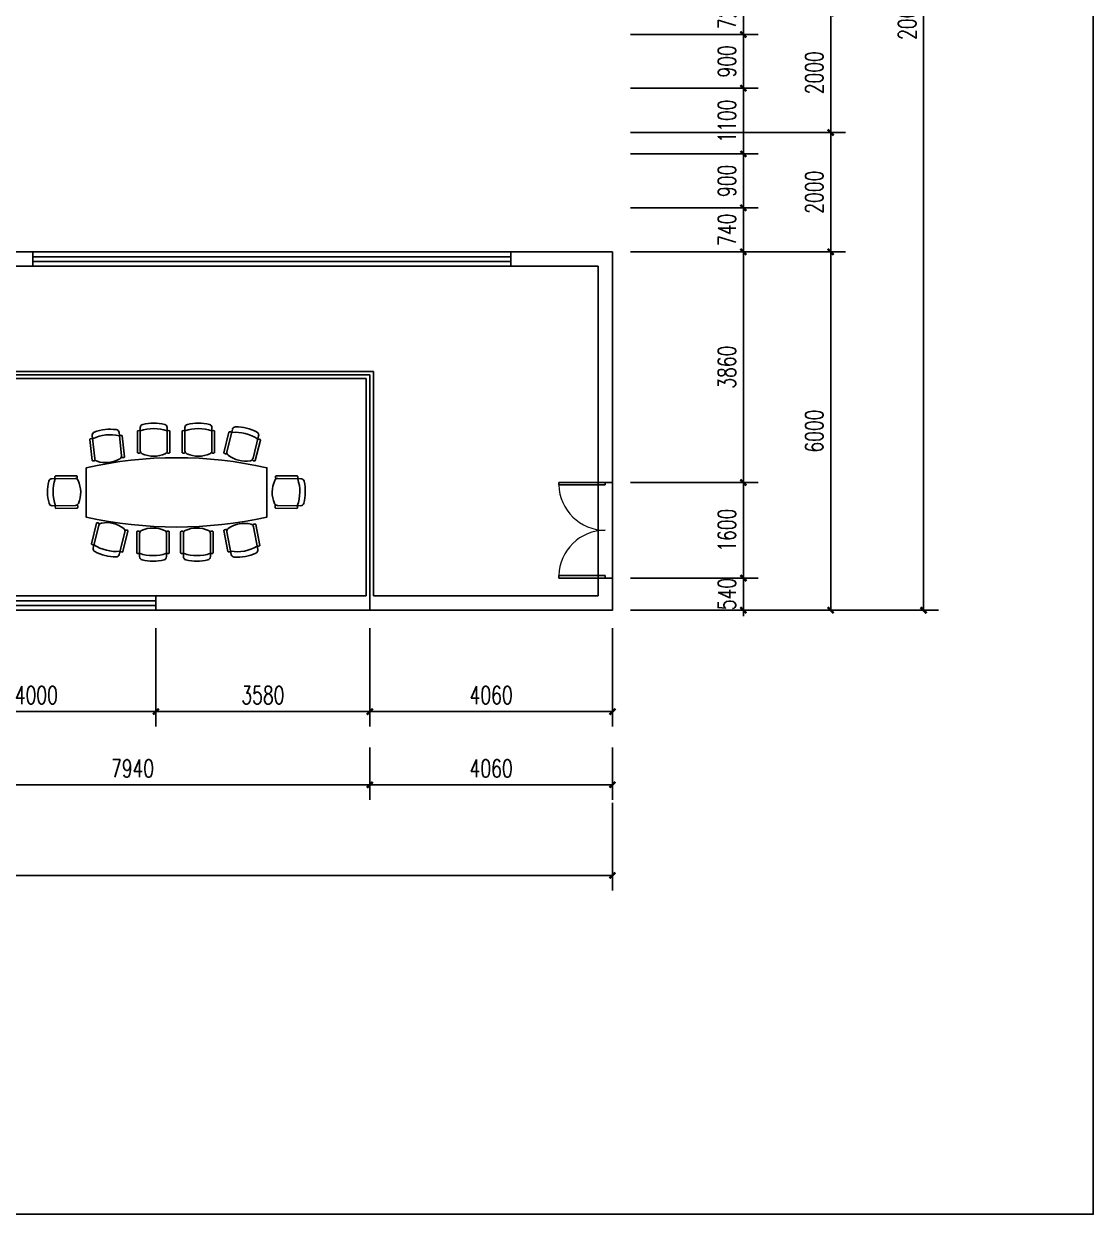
# Model space of a CAD drawing. Extents: x -76502 to 88679, y -12865 to 57615.
# Drawn here: x -15319 to 2575, y 18102 to 38034 of the extents above; entities that cross this region are included whole.
import ezdxf

# ---------------------------------------------------------------- set-up
doc = ezdxf.new("R2010")
doc.units = 0
doc.header["$LTSCALE"] = 1000
doc.header["$MEASUREMENT"] = 0
for name, color, linetype in [('edge', 180, 'Continuous'), ('GTV3_FOOTPRINT', 7, 'Continuous'), ('GTV3_OPENING', 7, 'Continuous'), ('GTV3_ZONE', 7, 'Continuous'), ('LVTRY', 6, 'Continuous'), ('PUB_DIM', 3, 'Continuous'), ('WALL', 9, 'Continuous'), ('WINDOW', 4, 'Continuous')]:
    doc.layers.add(name, color=color, linetype=linetype)
doc.styles.add('_TCH_DIM_T3', font='SIMPLEX', dxfattribs={"width": 0.705882, "bigfont": 'GBCBIG'})
doc.dimstyles.new('_TCH_ARCH&&100', dxfattribs={"dimtxt": 297.5, "dimasz": 100, "dimexe": 250, "dimexo": 300, "dimgap": 126.25, "dimtad": 1, "dimdec": 0, "dimtxsty": '_TCH_DIM_T3', "dimblk": 'ARCHTICK', "dimcen": 2.5, "dimclrt": 7, "dimazin": 2, "dimtfac": 1, "dimtdec": 0, "dimtix": 1, "dimtmove": 2, "dimatfit": 3, "dimfxl": 100})

# ---------------------------------------------------------------- blocks, each defined once
blk = doc.blocks.new('_ArchTick')
at = {"color": 0, "linetype": 'ByBlock', "const_width": 0.4}
blk.add_lwpolyline([(-0.5, -0.5), (0.5, 0.5)], dxfattribs=at)
blk = doc.blocks.new('*D15')
at = {"layer": 'Defpoints', "color": 0, "transparency": 16777216}
for p in [(-5469, 28754), (-3279, 28754), (-5469, 28214)]:
    blk.add_point(p, dxfattribs=at)
at = {"layer": 'PUB_DIM', "color": 0, "lineweight": -2, "transparency": 16777216}
for p, q in [((-5169, 28754), (-3029, 28754)), ((-3279, 28754), (-3279, 28854)), ((-3279, 28214), (-3279, 28754)), ((-5169, 28214), (-3029, 28214)), ((-3279, 28214), (-3279, 28114))]:
    blk.add_line(p, q, dxfattribs=at)
at = {"layer": 'PUB_DIM', "color": 0, "lineweight": -2, "transparency": 16777216, "xscale": 100, "yscale": 100, "zscale": 100}
for p, rotation in [((-3279, 28754), 270), ((-3279, 28214), 90)]:
    blk.add_blockref('_ArchTick', p, dxfattribs=dict(at, rotation=rotation))
at = {"layer": 'PUB_DIM', "color": 7, "transparency": 16777216, "insert": (-3554, 28484), "char_height": 297.5, "attachment_point": 5, "rotation": 90, "style": '_TCH_DIM_T3'}
blk.add_mtext('\\A1;540', dxfattribs=at)
blk = doc.blocks.new('*D244')
at = {"layer": 'Defpoints', "color": 0, "transparency": 16777216}
for p in [(-5469, 48214), (-263, 48214), (-5469, 28214)]:
    blk.add_point(p, dxfattribs=at)
at = {"layer": 'PUB_DIM', "color": 0, "lineweight": -2, "transparency": 16777216}
for p, q in [((-5169, 48214), (-13, 48214)), ((-263, 28214), (-263, 48214)), ((-5169, 28214), (-13, 28214))]:
    blk.add_line(p, q, dxfattribs=at)
at = {"layer": 'PUB_DIM', "color": 0, "lineweight": -2, "transparency": 16777216, "xscale": 100, "yscale": 100, "zscale": 100}
for p, rotation in [((-263, 48214), 90), ((-263, 28214), 270)]:
    blk.add_blockref('_ArchTick', p, dxfattribs=dict(at, rotation=rotation))
at = {"layer": 'PUB_DIM', "color": 7, "transparency": 16777216, "insert": (-538, 38214), "char_height": 297.5, "attachment_point": 5, "rotation": 90, "style": '_TCH_DIM_T3'}
blk.add_mtext('\\A1;20000', dxfattribs=at)
blk = doc.blocks.new('*D250')
at = {"layer": 'Defpoints', "color": 0, "transparency": 16777216}
for p in [(-5469, 38214), (-1818, 38214), (-5469, 36214)]:
    blk.add_point(p, dxfattribs=at)
at = {"layer": 'PUB_DIM', "color": 0, "lineweight": -2, "transparency": 16777216}
for p, q in [((-5169, 38214), (-1568, 38214)), ((-1818, 36214), (-1818, 38214)), ((-5169, 36214), (-1568, 36214))]:
    blk.add_line(p, q, dxfattribs=at)
at = {"layer": 'PUB_DIM', "color": 0, "lineweight": -2, "transparency": 16777216, "xscale": 100, "yscale": 100, "zscale": 100}
for p, rotation in [((-1818, 38214), 90), ((-1818, 36214), 270)]:
    blk.add_blockref('_ArchTick', p, dxfattribs=dict(at, rotation=rotation))
at = {"layer": 'PUB_DIM', "color": 7, "transparency": 16777216, "insert": (-2093, 37214), "char_height": 297.5, "attachment_point": 5, "rotation": 90, "style": '_TCH_DIM_T3'}
blk.add_mtext('\\A1;2000', dxfattribs=at)
blk = doc.blocks.new('*D251')
at = {"layer": 'Defpoints', "color": 0, "transparency": 16777216}
for p in [(-5469, 36214), (-1818, 36214), (-5469, 34214)]:
    blk.add_point(p, dxfattribs=at)
at = {"layer": 'PUB_DIM', "color": 0, "lineweight": -2, "transparency": 16777216}
for p, q in [((-5169, 36214), (-1568, 36214)), ((-1818, 34214), (-1818, 36214)), ((-5169, 34214), (-1568, 34214))]:
    blk.add_line(p, q, dxfattribs=at)
at = {"layer": 'PUB_DIM', "color": 0, "lineweight": -2, "transparency": 16777216, "xscale": 100, "yscale": 100, "zscale": 100}
for p, rotation in [((-1818, 36214), 90), ((-1818, 34214), 270)]:
    blk.add_blockref('_ArchTick', p, dxfattribs=dict(at, rotation=rotation))
at = {"layer": 'PUB_DIM', "color": 7, "transparency": 16777216, "insert": (-2093, 35214), "char_height": 297.5, "attachment_point": 5, "rotation": 90, "style": '_TCH_DIM_T3'}
blk.add_mtext('\\A1;2000', dxfattribs=at)
blk = doc.blocks.new('*D252')
at = {"layer": 'Defpoints', "color": 0, "transparency": 16777216}
for p in [(-5469, 34214), (-1818, 34214), (-5469, 28214)]:
    blk.add_point(p, dxfattribs=at)
at = {"layer": 'PUB_DIM', "color": 0, "lineweight": -2, "transparency": 16777216}
for p, q in [((-5169, 34214), (-1568, 34214)), ((-1818, 28214), (-1818, 34214)), ((-5169, 28214), (-1568, 28214))]:
    blk.add_line(p, q, dxfattribs=at)
at = {"layer": 'PUB_DIM', "color": 0, "lineweight": -2, "transparency": 16777216, "xscale": 100, "yscale": 100, "zscale": 100}
for p, rotation in [((-1818, 34214), 90), ((-1818, 28214), 270)]:
    blk.add_blockref('_ArchTick', p, dxfattribs=dict(at, rotation=rotation))
at = {"layer": 'PUB_DIM', "color": 7, "transparency": 16777216, "insert": (-2093, 31214), "char_height": 297.5, "attachment_point": 5, "rotation": 90, "style": '_TCH_DIM_T3'}
blk.add_mtext('\\A1;6000', dxfattribs=at)
blk = doc.blocks.new('*D263')
at = {"layer": 'Defpoints', "color": 0, "transparency": 16777216}
for p in [(-5469, 38574), (-3279, 38574), (-5469, 37854)]:
    blk.add_point(p, dxfattribs=at)
at = {"layer": 'PUB_DIM', "color": 0, "lineweight": -2, "transparency": 16777216}
for p, q in [((-3279, 38574), (-3279, 38674)), ((-5169, 38574), (-3029, 38574)), ((-3279, 37854), (-3279, 38574)), ((-5169, 37854), (-3029, 37854)), ((-3279, 37854), (-3279, 37754))]:
    blk.add_line(p, q, dxfattribs=at)
at = {"layer": 'PUB_DIM', "color": 0, "lineweight": -2, "transparency": 16777216, "xscale": 100, "yscale": 100, "zscale": 100}
for p, rotation in [((-3279, 38574), 270), ((-3279, 37854), 90)]:
    blk.add_blockref('_ArchTick', p, dxfattribs=dict(at, rotation=rotation))
at = {"layer": 'PUB_DIM', "color": 7, "transparency": 16777216, "insert": (-3554, 38214), "char_height": 297.5, "attachment_point": 5, "rotation": 90, "style": '_TCH_DIM_T3'}
blk.add_mtext('\\A1;720', dxfattribs=at)
blk = doc.blocks.new('*D264')
at = {"layer": 'Defpoints', "color": 0, "transparency": 16777216}
for p in [(-5469, 37854), (-3279, 37854), (-5469, 36954)]:
    blk.add_point(p, dxfattribs=at)
at = {"layer": 'PUB_DIM', "color": 0, "lineweight": -2, "transparency": 16777216}
for p, q in [((-5169, 37854), (-3029, 37854)), ((-3279, 36954), (-3279, 37854)), ((-5169, 36954), (-3029, 36954))]:
    blk.add_line(p, q, dxfattribs=at)
at = {"layer": 'PUB_DIM', "color": 0, "lineweight": -2, "transparency": 16777216, "xscale": 100, "yscale": 100, "zscale": 100}
for p, rotation in [((-3279, 37854), 90), ((-3279, 36954), 270)]:
    blk.add_blockref('_ArchTick', p, dxfattribs=dict(at, rotation=rotation))
at = {"layer": 'PUB_DIM', "color": 7, "transparency": 16777216, "insert": (-3554, 37404), "char_height": 297.5, "attachment_point": 5, "rotation": 90, "style": '_TCH_DIM_T3'}
blk.add_mtext('\\A1;900', dxfattribs=at)
blk = doc.blocks.new('*D265')
at = {"layer": 'Defpoints', "color": 0, "transparency": 16777216}
for p in [(-5469, 36954), (-3279, 36954), (-5469, 35854)]:
    blk.add_point(p, dxfattribs=at)
at = {"layer": 'PUB_DIM', "color": 0, "lineweight": -2, "transparency": 16777216}
for p, q in [((-5169, 36954), (-3029, 36954)), ((-3279, 35854), (-3279, 36954)), ((-5169, 35854), (-3029, 35854))]:
    blk.add_line(p, q, dxfattribs=at)
at = {"layer": 'PUB_DIM', "color": 0, "lineweight": -2, "transparency": 16777216, "xscale": 100, "yscale": 100, "zscale": 100}
for p, rotation in [((-3279, 36954), 90), ((-3279, 35854), 270)]:
    blk.add_blockref('_ArchTick', p, dxfattribs=dict(at, rotation=rotation))
at = {"layer": 'PUB_DIM', "color": 7, "transparency": 16777216, "insert": (-3554, 36404), "char_height": 297.5, "attachment_point": 5, "rotation": 90, "style": '_TCH_DIM_T3'}
blk.add_mtext('\\A1;1100', dxfattribs=at)
blk = doc.blocks.new('*D266')
at = {"layer": 'Defpoints', "color": 0, "transparency": 16777216}
for p in [(-5469, 35854), (-3279, 35854), (-5469, 34954)]:
    blk.add_point(p, dxfattribs=at)
at = {"layer": 'PUB_DIM', "color": 0, "lineweight": -2, "transparency": 16777216}
for p, q in [((-5169, 35854), (-3029, 35854)), ((-3279, 34954), (-3279, 35854)), ((-5169, 34954), (-3029, 34954))]:
    blk.add_line(p, q, dxfattribs=at)
at = {"layer": 'PUB_DIM', "color": 0, "lineweight": -2, "transparency": 16777216, "xscale": 100, "yscale": 100, "zscale": 100}
for p, rotation in [((-3279, 35854), 90), ((-3279, 34954), 270)]:
    blk.add_blockref('_ArchTick', p, dxfattribs=dict(at, rotation=rotation))
at = {"layer": 'PUB_DIM', "color": 7, "transparency": 16777216, "insert": (-3554, 35404), "char_height": 297.5, "attachment_point": 5, "rotation": 90, "style": '_TCH_DIM_T3'}
blk.add_mtext('\\A1;900', dxfattribs=at)
blk = doc.blocks.new('*D267')
at = {"layer": 'Defpoints', "color": 0, "transparency": 16777216}
for p in [(-5469, 34954), (-3279, 34954), (-5469, 34214)]:
    blk.add_point(p, dxfattribs=at)
at = {"layer": 'PUB_DIM', "color": 0, "lineweight": -2, "transparency": 16777216}
for p, q in [((-5169, 34954), (-3029, 34954)), ((-3279, 34954), (-3279, 35054)), ((-3279, 34214), (-3279, 34954)), ((-5169, 34214), (-3029, 34214)), ((-3279, 34214), (-3279, 34114))]:
    blk.add_line(p, q, dxfattribs=at)
at = {"layer": 'PUB_DIM', "color": 0, "lineweight": -2, "transparency": 16777216, "xscale": 100, "yscale": 100, "zscale": 100}
for p, rotation in [((-3279, 34954), 270), ((-3279, 34214), 90)]:
    blk.add_blockref('_ArchTick', p, dxfattribs=dict(at, rotation=rotation))
at = {"layer": 'PUB_DIM', "color": 7, "transparency": 16777216, "insert": (-3554, 34584), "char_height": 297.5, "attachment_point": 5, "rotation": 90, "style": '_TCH_DIM_T3'}
blk.add_mtext('\\A1;740', dxfattribs=at)
blk = doc.blocks.new('*D268')
at = {"layer": 'Defpoints', "color": 0, "transparency": 16777216}
for p in [(-5469, 34214), (-3279, 34214), (-5469, 30354)]:
    blk.add_point(p, dxfattribs=at)
at = {"layer": 'PUB_DIM', "color": 0, "lineweight": -2, "transparency": 16777216}
for p, q in [((-5169, 34214), (-3029, 34214)), ((-3279, 30354), (-3279, 34214)), ((-5169, 30354), (-3029, 30354))]:
    blk.add_line(p, q, dxfattribs=at)
at = {"layer": 'PUB_DIM', "color": 0, "lineweight": -2, "transparency": 16777216, "xscale": 100, "yscale": 100, "zscale": 100}
for p, rotation in [((-3279, 34214), 90), ((-3279, 30354), 270)]:
    blk.add_blockref('_ArchTick', p, dxfattribs=dict(at, rotation=rotation))
at = {"layer": 'PUB_DIM', "color": 7, "transparency": 16777216, "insert": (-3554, 32284), "char_height": 297.5, "attachment_point": 5, "rotation": 90, "style": '_TCH_DIM_T3'}
blk.add_mtext('\\A1;3860', dxfattribs=at)
blk = doc.blocks.new('*D269')
at = {"layer": 'Defpoints', "color": 0, "transparency": 16777216}
for p in [(-5469, 30354), (-3279, 30354), (-5469, 28754)]:
    blk.add_point(p, dxfattribs=at)
at = {"layer": 'PUB_DIM', "color": 0, "lineweight": -2, "transparency": 16777216}
for p, q in [((-5169, 30354), (-3029, 30354)), ((-3279, 28754), (-3279, 30354)), ((-5169, 28754), (-3029, 28754))]:
    blk.add_line(p, q, dxfattribs=at)
at = {"layer": 'PUB_DIM', "color": 0, "lineweight": -2, "transparency": 16777216, "xscale": 100, "yscale": 100, "zscale": 100}
for p, rotation in [((-3279, 30354), 90), ((-3279, 28754), 270)]:
    blk.add_blockref('_ArchTick', p, dxfattribs=dict(at, rotation=rotation))
at = {"layer": 'PUB_DIM', "color": 7, "transparency": 16777216, "insert": (-3554, 29554), "char_height": 297.5, "attachment_point": 5, "rotation": 90, "style": '_TCH_DIM_T3'}
blk.add_mtext('\\A1;1600', dxfattribs=at)
blk = doc.blocks.new('*D271')
at = {"layer": 'Defpoints', "color": 0, "transparency": 16777216}
for p in [(-30469, 25291), (-5469, 25291), (-5469, 23773)]:
    blk.add_point(p, dxfattribs=at)
at = {"layer": 'PUB_DIM', "color": 0, "lineweight": -2, "transparency": 16777216}
for p, q in [((-30469, 24991), (-30469, 23523)), ((-5469, 24991), (-5469, 23523)), ((-30469, 23773), (-5469, 23773))]:
    blk.add_line(p, q, dxfattribs=at)
at = {"layer": 'PUB_DIM', "color": 0, "lineweight": -2, "transparency": 16777216, "xscale": 100, "yscale": 100, "zscale": 100, "rotation": 180}
blk.add_blockref('_ArchTick', (-30469, 23773), dxfattribs=at)
at = {"layer": 'PUB_DIM', "color": 0, "lineweight": -2, "transparency": 16777216, "xscale": 100, "yscale": 100, "zscale": 100}
blk.add_blockref('_ArchTick', (-5469, 23773), dxfattribs=at)
at = {"layer": 'PUB_DIM', "color": 7, "transparency": 16777216, "insert": (-17969, 24048), "char_height": 297.5, "attachment_point": 5, "style": '_TCH_DIM_T3'}
blk.add_mtext('\\A1;25000', dxfattribs=at)
blk = doc.blocks.new('*D272')
at = {"layer": 'Defpoints', "color": 0, "transparency": 16777216}
for p in [(-17469, 26218), (-9529, 26218), (-9529, 25291)]:
    blk.add_point(p, dxfattribs=at)
at = {"layer": 'PUB_DIM', "color": 0, "lineweight": -2, "transparency": 16777216}
for p, q in [((-17469, 25918), (-17469, 25041)), ((-9529, 25918), (-9529, 25041)), ((-17469, 25291), (-9529, 25291))]:
    blk.add_line(p, q, dxfattribs=at)
at = {"layer": 'PUB_DIM', "color": 0, "lineweight": -2, "transparency": 16777216, "xscale": 100, "yscale": 100, "zscale": 100, "rotation": 180}
blk.add_blockref('_ArchTick', (-17469, 25291), dxfattribs=at)
at = {"layer": 'PUB_DIM', "color": 0, "lineweight": -2, "transparency": 16777216, "xscale": 100, "yscale": 100, "zscale": 100}
blk.add_blockref('_ArchTick', (-9529, 25291), dxfattribs=at)
at = {"layer": 'PUB_DIM', "color": 7, "transparency": 16777216, "insert": (-13499, 25566), "char_height": 297.5, "attachment_point": 5, "style": '_TCH_DIM_T3'}
blk.add_mtext('\\A1;7940', dxfattribs=at)
blk = doc.blocks.new('*D273')
at = {"layer": 'Defpoints', "color": 0, "transparency": 16777216}
for p in [(-9529, 26218), (-5469, 26218), (-5469, 25291)]:
    blk.add_point(p, dxfattribs=at)
at = {"layer": 'PUB_DIM', "color": 0, "lineweight": -2, "transparency": 16777216}
for p, q in [((-9529, 25918), (-9529, 25041)), ((-5469, 25918), (-5469, 25041)), ((-9529, 25291), (-5469, 25291))]:
    blk.add_line(p, q, dxfattribs=at)
at = {"layer": 'PUB_DIM', "color": 0, "lineweight": -2, "transparency": 16777216, "xscale": 100, "yscale": 100, "zscale": 100, "rotation": 180}
blk.add_blockref('_ArchTick', (-9529, 25291), dxfattribs=at)
at = {"layer": 'PUB_DIM', "color": 0, "lineweight": -2, "transparency": 16777216, "xscale": 100, "yscale": 100, "zscale": 100}
blk.add_blockref('_ArchTick', (-5469, 25291), dxfattribs=at)
at = {"layer": 'PUB_DIM', "color": 7, "transparency": 16777216, "insert": (-7499, 25566), "char_height": 297.5, "attachment_point": 5, "style": '_TCH_DIM_T3'}
blk.add_mtext('\\A1;4060', dxfattribs=at)
blk = doc.blocks.new('*D278')
at = {"layer": 'Defpoints', "color": 0, "transparency": 16777216}
for p in [(-9529, 28214), (-5469, 28214), (-5469, 26518)]:
    blk.add_point(p, dxfattribs=at)
at = {"layer": 'PUB_DIM', "color": 0, "lineweight": -2, "transparency": 16777216}
for p, q in [((-9529, 27914), (-9529, 26268)), ((-5469, 27914), (-5469, 26268)), ((-9529, 26518), (-5469, 26518))]:
    blk.add_line(p, q, dxfattribs=at)
at = {"layer": 'PUB_DIM', "color": 0, "lineweight": -2, "transparency": 16777216, "xscale": 100, "yscale": 100, "zscale": 100, "rotation": 180}
blk.add_blockref('_ArchTick', (-9529, 26518), dxfattribs=at)
at = {"layer": 'PUB_DIM', "color": 0, "lineweight": -2, "transparency": 16777216, "xscale": 100, "yscale": 100, "zscale": 100}
blk.add_blockref('_ArchTick', (-5469, 26518), dxfattribs=at)
at = {"layer": 'PUB_DIM', "color": 7, "transparency": 16777216, "insert": (-7499, 26793), "char_height": 297.5, "attachment_point": 5, "style": '_TCH_DIM_T3'}
blk.add_mtext('\\A1;4060', dxfattribs=at)
blk = doc.blocks.new('*D279')
at = {"layer": 'Defpoints', "color": 0, "transparency": 16777216}
for p in [(-17109, 28214), (-13109, 28214), (-13109, 26518)]:
    blk.add_point(p, dxfattribs=at)
at = {"layer": 'PUB_DIM', "color": 0, "lineweight": -2, "transparency": 16777216}
for p, q in [((-17109, 27914), (-17109, 26268)), ((-13109, 27914), (-13109, 26268)), ((-17109, 26518), (-13109, 26518))]:
    blk.add_line(p, q, dxfattribs=at)
at = {"layer": 'PUB_DIM', "color": 0, "lineweight": -2, "transparency": 16777216, "xscale": 100, "yscale": 100, "zscale": 100, "rotation": 180}
blk.add_blockref('_ArchTick', (-17109, 26518), dxfattribs=at)
at = {"layer": 'PUB_DIM', "color": 0, "lineweight": -2, "transparency": 16777216, "xscale": 100, "yscale": 100, "zscale": 100}
blk.add_blockref('_ArchTick', (-13109, 26518), dxfattribs=at)
at = {"layer": 'PUB_DIM', "color": 7, "transparency": 16777216, "insert": (-15109, 26793), "char_height": 297.5, "attachment_point": 5, "style": '_TCH_DIM_T3'}
blk.add_mtext('\\A1;4000', dxfattribs=at)
blk = doc.blocks.new('*D280')
at = {"layer": 'Defpoints', "color": 0, "transparency": 16777216}
for p in [(-13109, 28214), (-9529, 28214), (-9529, 26518)]:
    blk.add_point(p, dxfattribs=at)
at = {"layer": 'PUB_DIM', "color": 0, "lineweight": -2, "transparency": 16777216}
for p, q in [((-13109, 27914), (-13109, 26268)), ((-9529, 27914), (-9529, 26268)), ((-13109, 26518), (-9529, 26518))]:
    blk.add_line(p, q, dxfattribs=at)
at = {"layer": 'PUB_DIM', "color": 0, "lineweight": -2, "transparency": 16777216, "xscale": 100, "yscale": 100, "zscale": 100, "rotation": 180}
blk.add_blockref('_ArchTick', (-13109, 26518), dxfattribs=at)
at = {"layer": 'PUB_DIM', "color": 0, "lineweight": -2, "transparency": 16777216, "xscale": 100, "yscale": 100, "zscale": 100}
blk.add_blockref('_ArchTick', (-9529, 26518), dxfattribs=at)
at = {"layer": 'PUB_DIM', "color": 7, "transparency": 16777216, "insert": (-11319, 26793), "char_height": 297.5, "attachment_point": 5, "style": '_TCH_DIM_T3'}
blk.add_mtext('\\A1;3580', dxfattribs=at)
blk = doc.blocks.new('$DorLib2D$00000002')
for p, q in [((-0.5, 0), (-0.5, 0.4875)), ((-0.475, 0.4875), (-0.5, 0.4875)), ((-0.475, 0), (-0.475, 0.4875)), ((0.475, 0), (0.475, 0.4875)), ((0.475, 0.4875), (0.5, 0.4875)), ((0.5, 0), (0.5, 0.4875)), ((-0.5, 0), (-0.475, 0)), ((0.5, 0), (0.475, 0))]:
    blk.add_line(p, q)
at = {"lineweight": 13}
for centre, start, end in [((-0.4875, 0), 0, 88.53072), ((0.4875, 0), 91.46928, 180)]:
    blk.add_arc(centre, 0.4875, start, end, dxfattribs=at)
blk = doc.blocks.new('$TCHSYS$WIN2D')
for p, q in [((-0.5, 0.5), (0.5, 0.5)), ((-0.5, 0.5), (-0.5, -0.5)), ((0.5, 0.5), (0.5, -0.5)), ((0.5, 0.1667), (-0.5, 0.1667)), ((0.5, -0.1667), (-0.5, -0.1667)), ((-0.5, -0.5), (0.5, -0.5))]:
    blk.add_line(p, q)
blk = doc.blocks.new('$plan$00002654')
for p, q in [((-844, 675, 0), (-938, 1051, 0)), ((-792, 660, 0), (-878, 1003, 0)), ((-639, 665, 0), (-639, 1019, 0)), ((-594, 692, 0), (-594, 1080, 0)), ((-142, 692, 0), (-142, 1080, 0)), ((-96, 665, 0), (-96, 1019, 0)), ((109, 665, 0), (109, 1019, 0)), ((155, 692, 0), (155, 1080, 0)), ((606, 692, 0), (606, 1080, 0)), ((652, 665, 0), (652, 1019, 0)), ((918, 613, 0), (960, 998, 0)), ((-1319, 528, 0), (-1405, 871, 0)), ((-1282, 566, 0), (-1375, 942, 0)), ((869, 591, 0), (908, 942, 0)), ((1366, 563, 0), (1409, 948, 0)), ((1409, 531, 0), (1448, 882, 0)), ((-1697, 228, 0), (-2084, 223, 0)), ((-1670, 275, 0), (-2023, 270, 0)), ((1670, 275, 0), (2023, 270, 0)), ((1697, 228, 0), (2084, 223, 0)), ((-1690, -223, 0), (-2078, -228, 0)), ((-1662, -268, 0), (-2016, -273, 0)), ((1662, -268, 0), (2016, -273, 0)), ((1690, -223, 0), (2078, -228, 0)), ((-1329, -544, 0), (-1394, -892, 0)), ((-1289, -580, 0), (-1361, -960, 0)), ((1300, -559, 0), (1394, -935, 0)), ((1338, -521, 0), (1423, -864, 0)), ((-845, -663, 0), (-917, -1044, 0)), ((-795, -644, 0), (-861, -992, 0)), ((-614, -665, 0), (-614, -1019, 0)), ((-568, -692, 0), (-568, -1080, 0)), ((-116, -692, 0), (-116, -1080, 0)), ((-70, -665, 0), (-70, -1019, 0)), ((120, -665, 0), (120, -1019, 0)), ((166, -692, 0), (166, -1080, 0)), ((617, -692, 0), (617, -1080, 0)), ((663, -665, 0), (663, -1019, 0)), ((811, -653, 0), (896, -996, 0)), ((862, -668, 0), (956, -1044, 0))]:
    blk.add_line(p, q)
at = {"elevation": 0}
blk.add_lwpolyline([(1513, 408, 0.111111), (-1513, 408), (-1513, -417, 0.111111), (1513, -417)], format="xyb", close=True, dxfattribs=at)
for centre, radius, start, end in [((-1322, 955, 0), 55, 117.9642, 194.0272), ((-990, 329, 0), 672, 84.4034, 123.651), ((-990, 329, 0), 764, 90.0902, 117.9642), ((-991, 1038, 0), 55, 14.0272, 90.0902), ((-889, 951, 0), 59, 88.0127, 126.8804), ((-887, 1001, 0), 9.17, 14.0272, 88.0127), ((-630, 1019, 0), 9.17, 106.0145, 180), ((-616, 971, 0), 59, 67.1468, 106.0145), ((-539, 1080, 0), 55, 103.937, 180), ((-368, 392, 0), 672, 70.3762, 109.6238), ((-368, 392, 0), 764, 76.063, 103.937), ((-197, 1080, 0), 55, 0, 76.063), ((-119, 971, 0), 59, 73.9855, 112.8532), ((-105, 1019, 0), 9.17, 0, 73.9855), ((118, 1019, 0), 9.17, 106.0145, 180), ((132, 971, 0), 59, 67.1468, 106.0145), ((210, 1080, 0), 55, 103.937, 180), ((380, 392, 0), 672, 70.3762, 109.6238), ((380, 392, 0), 764, 76.063, 103.937), ((551, 1080, 0), 55, 0, 76.063), ((629, 971, 0), 59, 73.9855, 112.8532), ((643, 1019, 0), 9.17, 0, 73.9855), ((1015, 992, 0), 55, 97.601, 173.664), ((1109, 289, 0), 764, 69.727, 97.601), ((1354, 954, 0), 55, 353.664, 69.727), ((-1396, 874, 0), 9.17, 120.0417, 194.0272), ((-1371, 830, 0), 59, 81.174, 120.0417), ((917, 941, 0), 9.17, 99.6786, 173.664), ((926, 892, 0), 59, 60.8108, 99.6786), ((1109, 289, 0), 672, 64.0403, 103.2878), ((1420, 837, 0), 59, 67.6495, 106.5173), ((1439, 883, 0), 9.17, 353.664, 67.6495), ((-1155, 990, 0), 472, 259.8782, 308.1762), ((-897, 662, 0), 55, 308.1762, 14.0272), ((-826, 701, 0), 59, 251.707, 300.0417), ((-801, 658, 0), 9.17, 300.0417, 14.0272), ((-630, 665, 0), 9.17, 180, 253.9855), ((-616, 713, 0), 59, 253.9855, 302.3202), ((-539, 692, 0), 55, 180, 245.851), ((-368, 1073, 0), 472, 245.851, 294.149), ((-197, 692, 0), 55, 294.149, 0), ((-119, 713, 0), 59, 237.6798, 286.0145), ((-105, 665, 0), 9.17, 286.0145, 0), ((118, 665, 0), 9.17, 180, 253.9855), ((132, 713, 0), 59, 253.9855, 302.3202), ((210, 692, 0), 55, 180, 245.851), ((380, 1073, 0), 472, 245.851, 294.149), ((551, 692, 0), 55, 294.149, 0), ((629, 713, 0), 59, 237.6798, 286.0145), ((643, 665, 0), 9.17, 286.0145, 0), ((972, 607, 0), 55, 173.664, 239.515), ((-1310, 530, 0), 9.17, 194.0272, 268.0127), ((-1309, 580, 0), 59, 268.0127, 316.3474), ((-1228, 579, 0), 55, 194.0272, 259.8782), ((878, 590, 0), 9.17, 173.664, 247.6495), ((897, 636, 0), 59, 247.6495, 295.9842), ((1184, 966, 0), 472, 239.515, 287.813), ((1312, 569, 0), 55, 287.813, 353.664), ((1391, 581, 0), 59, 231.3438, 279.6786), ((1400, 532, 0), 9.17, 279.6786, 353.664), ((-2083, 168, 0), 55, 90.7938, 166.8568), ((-1393, 7, 0), 672, 161.17, 200.4176), ((-1975, 247, 0), 59, 164.7793, 203.647), ((-2023, 261, 0), 9.17, 90.7938, 164.7793), ((-1696, 173, 0), 55, 24.9428, 90.7938), ((-1670, 265, 0), 9.17, 16.8083, 90.7938), ((-1717, 251, 0), 59, 328.4736, 16.8083), ((1696, 173, 0), 55, 89.2062, 155.0572), ((1717, 251, 0), 59, 163.1917, 211.5264), ((1670, 265, 0), 9.17, 89.2062, 163.1917), ((2023, 261, 0), 9.17, 15.2207, 89.2062), ((1393, 7, 0), 672, 339.5824, 18.83), ((1975, 247, 0), 59, 336.353, 15.2207), ((2083, 168, 0), 55, 13.1432, 89.2062), ((-1393, 7, 0), 764, 166.8568, 194.7308), ((-2074, -3, 0), 472, 336.6448, 24.9428), ((2074, -3, 0), 472, 155.0572, 203.3552), ((1393, 7, 0), 764, 345.2692, 13.1432), ((-2079, -173, 0), 55, 194.7308, 270.7938), ((-1691, -168, 0), 55, 270.7938, 336.6448), ((1691, -168, 0), 55, 203.3552, 269.2062), ((2079, -173, 0), 55, 269.2062, 345.2692), ((-1968, -250, 0), 59, 157.9406, 196.8083), ((-2016, -264, 0), 9.17, 196.8083, 270.7938), ((-1662, -259, 0), 9.17, 270.7938, 344.7793), ((-1710, -246, 0), 59, 344.7793, 33.114), ((1710, -246, 0), 59, 146.886, 195.2207), ((1662, -259, 0), 9.17, 195.2207, 269.2062), ((2016, -264, 0), 9.17, 269.2062, 343.1917), ((1968, -250, 0), 59, 343.1917, 22.0594), ((-1320, -546, 0), 9.17, 95.3403, 169.3258), ((-1315, -595, 0), 59, 47.0056, 95.3403), ((-1235, -590, 0), 55, 103.4748, 169.3258), ((-1138, -995, 0), 472, 55.1768, 103.4748), ((1173, -983, 0), 472, 79.8781, 128.1762), ((1246, -572, 0), 55, 14.0271, 79.8781), ((1327, -573, 0), 59, 88.0126, 136.3473), ((1329, -523, 0), 9.17, 14.0271, 88.0126), ((-899, -653, 0), 55, 349.3258, 55.1768), ((-827, -687, 0), 59, 63.3113, 111.646), ((-804, -643, 0), 9.17, 349.3258, 63.3113), ((-604, -665, 0), 9.17, 106.0145, 180), ((-591, -713, 0), 59, 57.6798, 106.0145), ((-513, -692, 0), 55, 114.149, 180), ((-342, -1073, 0), 472, 65.851, 114.149), ((-171, -692, 0), 55, 0, 65.851), ((-93, -713, 0), 59, 73.9855, 122.3202), ((-80, -665, 0), 9.17, 0, 73.9855), ((129, -665, 0), 9.17, 106.0145, 180), ((143, -713, 0), 59, 57.6798, 106.0145), ((221, -692, 0), 55, 114.149, 180), ((391, -1073, 0), 472, 65.851, 114.149), ((562, -692, 0), 55, 0, 65.851), ((640, -713, 0), 59, 73.9855, 122.3202), ((654, -665, 0), 9.17, 0, 73.9855), ((820, -650, 0), 9.17, 120.0417, 194.0271), ((844, -694, 0), 59, 71.7069, 120.0417), ((915, -655, 0), 55, 128.1762, 194.0271), ((-1385, -893, 0), 9.17, 169.3258, 243.3113), ((-1363, -849, 0), 59, 243.3113, 282.179), ((-1307, -970, 0), 55, 169.3258, 245.3888), ((-1012, -326, 0), 672, 239.702, 278.9496), ((-874, -941, 0), 59, 236.4726, 275.3403), ((-870, -990, 0), 9.17, 275.3403, 349.3258), ((905, -994, 0), 9.17, 194.0271, 268.0126), ((907, -944, 0), 59, 268.0126, 306.8804), ((1008, -322, 0), 672, 264.4034, 303.6509), ((1340, -948, 0), 55, 297.9641, 14.0271), ((1389, -823, 0), 59, 261.1739, 300.0417), ((1414, -866, 0), 9.17, 300.0417, 14.0271), ((-1012, -326, 0), 764, 245.3888, 273.2628), ((-971, -1034, 0), 55, 273.2628, 349.3258), ((-604, -1019, 0), 9.17, 180, 253.9855), ((-591, -971, 0), 59, 253.9855, 292.8532), ((-342, -392, 0), 672, 250.3762, 289.6238), ((-513, -1080, 0), 55, 180, 256.063), ((-342, -392, 0), 764, 256.063, 283.937), ((-171, -1080, 0), 55, 283.937, 0), ((-93, -971, 0), 59, 247.1468, 286.0145), ((-80, -1019, 0), 9.17, 286.0145, 0), ((129, -1019, 0), 9.17, 180, 253.9855), ((143, -971, 0), 59, 253.9855, 292.8532), ((391, -392, 0), 672, 250.3762, 289.6238), ((221, -1080, 0), 55, 180, 256.063), ((391, -392, 0), 764, 256.063, 283.937), ((562, -1080, 0), 55, 283.937, 0), ((640, -971, 0), 59, 247.1468, 286.0145), ((654, -1019, 0), 9.17, 286.0145, 0), ((1009, -1031, 0), 55, 194.0271, 270.0901), ((1008, -322, 0), 764, 270.0901, 297.9641)]:
    blk.add_arc(centre, radius, start, end)

msp = doc.modelspace()

# ---------------------------------------------------------------- linework, layer by layer
at = {"layer": 'edge'}
msp.add_lwpolyline([(-37602.9, 57614.5), (2574.6, 57614.5), (2574.6, 18101.7), (-37602.9, 18101.7)], close=True, dxfattribs=at)
at = {"layer": 'GTV3_FOOTPRINT'}
msp.add_lwpolyline([(-25469, 42213.6), (-30469, 42213.6), (-30469, 48213.6), (-15469, 48213.6), (-15469, 34213.6), (-5469, 34213.6), (-5469, 28213.6), (-25469, 28213.6)], close=True, dxfattribs=at)
at = {"layer": 'GTV3_OPENING'}
for points in [[(-15169, 33973.6), (-7169, 33973.6), (-7169, 34213.6), (-15169, 34213.6)], [(-5709, 28753.6), (-5469, 28753.6), (-5469, 30353.6), (-5709, 30353.6)], [(-17109, 28213.6), (-13109, 28213.6), (-13109, 28453.6), (-17109, 28453.6)]]:
    msp.add_lwpolyline(points, close=True, dxfattribs=at)
at = {"layer": 'GTV3_ZONE'}
for p, q in [((-5469, 28213.6), (-5469, 34213.6)), ((-25469, 32153.6), (-9529, 32153.6)), ((-9529, 32153.6), (-17469, 32153.6)), ((-9529, 32153.6), (-9529, 28213.6)), ((-17469, 28213.6), (-9529, 28213.6)), ((-9529, 28213.6), (-5469, 28213.6))]:
    msp.add_line(p, q, dxfattribs=at)
at = {"layer": 'WALL'}
for p, q in [((-15169, 34213.6), (-15469, 34213.6)), ((-15169, 33973.6), (-15169, 34213.6)), ((-5469, 34213.6), (-7169, 34213.6)), ((-7169, 34213.6), (-7169, 33973.6)), ((-5469, 30353.6), (-5469, 34213.6)), ((-15469, 33973.6), (-15169, 33973.6)), ((-7169, 33973.6), (-5709, 33973.6)), ((-5709, 33973.6), (-5709, 30353.6)), ((-9469, 32213.6), (-15509, 32213.6)), ((-15509, 32093.6), (-9589, 32093.6)), ((-9589, 32093.6), (-9589, 28453.6)), ((-9469, 32213.6), (-9469, 28453.6)), ((-5709, 30353.6), (-5469, 30353.6)), ((-5469, 28753.6), (-5709, 28753.6)), ((-5709, 28753.6), (-5709, 28453.6)), ((-5469, 28213.6), (-5469, 28753.6)), ((-9589, 28453.6), (-13109, 28453.6)), ((-13109, 28453.6), (-13109, 28213.6)), ((-9469, 28453.6), (-5709, 28453.6)), ((-13109, 28213.6), (-9469, 28213.6)), ((-9469, 28213.6), (-5469, 28213.6))]:
    msp.add_line(p, q, dxfattribs=at)

# ---------------------------------------------------------------- block references
at = {"layer": 'LVTRY', "yscale": -1, "rotation": 180}
msp.add_blockref('$plan$00002654', (-12765.5, 30192.3, 0), dxfattribs=at)
at = {"layer": 'WINDOW'}
for name, p, xscale, yscale, zscale, rotation in [('$TCHSYS$WIN2D', (-11169, 34093.6), 8000, -240, 8000, 180), ('$DorLib2D$00000002', (-5589, 29553.6), 1600, 1600, 1600, 90)]:
    msp.add_blockref(name, p, dxfattribs=dict(at, xscale=xscale, yscale=yscale, zscale=zscale, rotation=rotation))
at = {"layer": 'WINDOW', "xscale": 4000, "yscale": 240, "zscale": 4000}
msp.add_blockref('$TCHSYS$WIN2D', (-15109, 28333.6), dxfattribs=at)

# ---------------------------------------------------------------- dimensions: what is measured, and where the dimension line sits
at = {"layer": 'PUB_DIM'}
for p1, p2, distance, picture, middle in [((-5469, 28213.6), (-5469, 48213.6), -5205.6, '*D244', (-538.4, 38213.6)), ((-5469, 37853.6), (-5469, 38573.6), -2190.1, '*D263', (-3553.9, 38213.6)), ((-5469, 36213.6), (-5469, 38213.6), -3650.5, '*D250', (-2093.5, 37213.6)), ((-5469, 36953.6), (-5469, 37853.6), -2190.1, '*D264', (-3553.9, 37403.6)), ((-5469, 35853.6), (-5469, 36953.6), -2190.1, '*D265', (-3553.9, 36403.6)), ((-5469, 34213.6), (-5469, 36213.6), -3650.5, '*D251', (-2093.5, 35213.6)), ((-5469, 34953.6), (-5469, 35853.6), -2190.1, '*D266', (-3553.9, 35403.6)), ((-5469, 34213.6), (-5469, 34953.6), -2190.1, '*D267', (-3553.9, 34583.6)), ((-5469, 28213.6), (-5469, 34213.6), -3650.5, '*D252', (-2093.5, 31213.6)), ((-5469, 30353.6), (-5469, 34213.6), -2190.1, '*D268', (-3553.9, 32283.6)), ((-5469, 28753.6), (-5469, 30353.6), -2190.1, '*D269', (-3553.9, 29553.6)), ((-5469, 28213.6), (-5469, 28753.6), -2190.1, '*D15', (-3553.9, 28483.6)), ((-17109, 28213.6), (-13109, 28213.6), -1695.8, '*D279', (-15109, 26792.8)), ((-13109, 28213.6), (-9529, 28213.6), -1695.8, '*D280', (-11319, 26792.8)), ((-9529, 28213.6), (-5469, 28213.6), -1695.8, '*D278', (-7499, 26792.8)), ((-17469, 26217.8), (-9529, 26217.8), -926.9, '*D272', (-13499, 25565.9)), ((-9529, 26217.8), (-5469, 26217.8), -926.9, '*D273', (-7499, 25565.9)), ((-30469, 25290.9), (-5469, 25290.9), -1518.2, '*D271', (-17969, 24047.7))]:
    dim = msp.add_aligned_dim(p1=p1, p2=p2, distance=distance, dimstyle='_TCH_ARCH&&100', dxfattribs=at)
    dim.commit()
    dim.dimension.update_dxf_attribs({"geometry": picture, "text_midpoint": middle})

doc.saveas('drawing.dxf')
